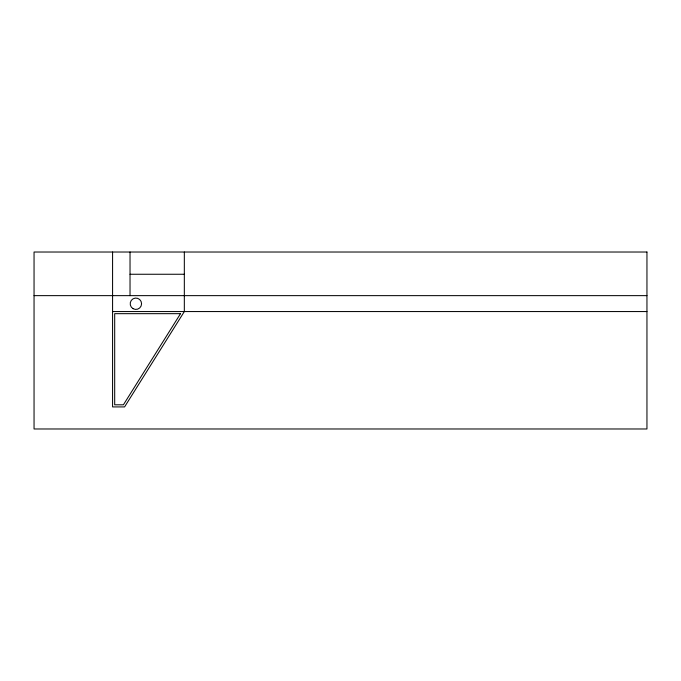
<?xml version="1.0" encoding="UTF-8"?>
<svg xmlns="http://www.w3.org/2000/svg" width="681" height="681" viewBox="0 0 681 681"><rect width="100%" height="100%" fill="white"/><g stroke="black" fill="none" stroke-linecap="round" stroke-linejoin="round"><path stroke-width="1.02" d="M130.028 274.256L184.33 274.256M34.05 295.639L646.95 295.639M112.578 311.558L646.95 311.558M184.33 252.021L184.33 311.558L124.572 406.915L112.578 406.915L112.578 252.021M130.028 252.021L130.028 295.639M180.516 313.669L123.406 404.803L114.689 404.803L114.689 313.669L180.516 313.669M646.95 252.021L34.05 252.021L34.05 428.979L646.95 428.979L646.95 252.021M133.042 308.672A5.686 5.686 0 0 0 141.571 303.752A5.686 5.686 0 0 0 133.042 298.823A5.686 5.686 0 0 0 133.042 308.672"/></g></svg>
